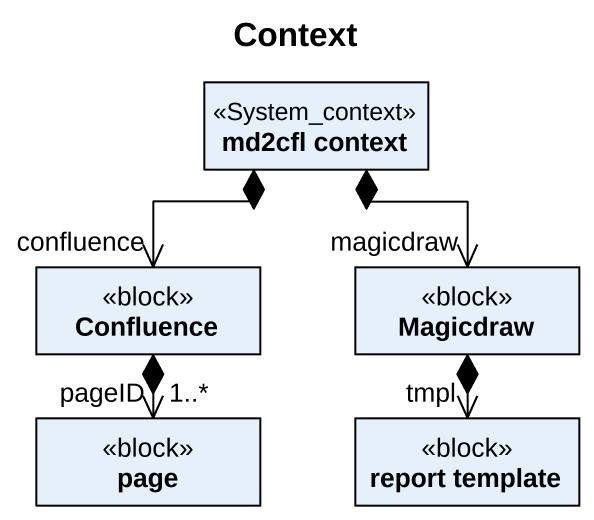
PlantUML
@startuml
title Context
hide circle
hide empty members
class "md2cfl context" as md2cfl_context <<System_context>>
class Confluence <<block>>
class Magicdraw <<block>>
class "page" as page_ <<block>>
class "report template" as report_template <<block>>
md2cfl_context *--> "confluence" Confluence
md2cfl_context *--> "magicdraw" Magicdraw
Confluence *--> "pageID\n1..*" page_
Magicdraw *--> "tmpl" report_template
@enduml
